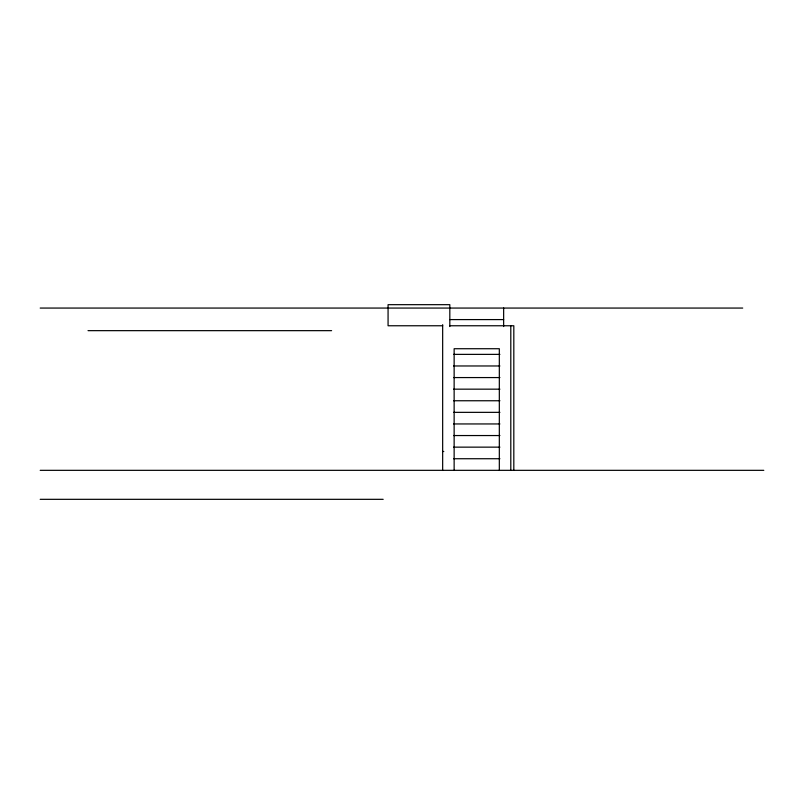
<?xml version="1.0" encoding="UTF-8"?>
<svg xmlns="http://www.w3.org/2000/svg" width="804" height="804" viewBox="0 0 804 804"><rect width="100%" height="100%" fill="white"/><g stroke="black" fill="none" stroke-linecap="round" stroke-linejoin="round"><path stroke-width="1.21" d="M40.2 308.063L742.715 308.063M449.818 319.59L503.646 319.59M442.662 325.761L388.071 325.761L388.071 304.676L449.818 304.676L449.818 326.545M449.818 325.761L513.816 325.761L513.816 470.33M88.018 330.655L331.6 330.655M453.567 354.373L499.897 354.373M453.567 365.971L499.897 365.971M453.567 377.568L499.897 377.568M453.567 389.166L499.897 389.166M453.567 400.754L499.897 400.754M453.567 412.351L499.897 412.351M453.567 423.949L499.897 423.949M453.567 435.547L499.897 435.547M453.567 447.145L499.897 447.145M442.662 451.486L443.788 451.486M453.567 458.732L499.897 458.732M40.2 470.33L763.8 470.33M40.2 499.324L383.176 499.324M510.801 325.761L510.801 470.33M503.646 307.992L503.646 326.545M499.324 470.33L499.324 348.725L454.139 348.725L454.139 470.33M442.662 324.685L442.662 470.33"/></g></svg>
